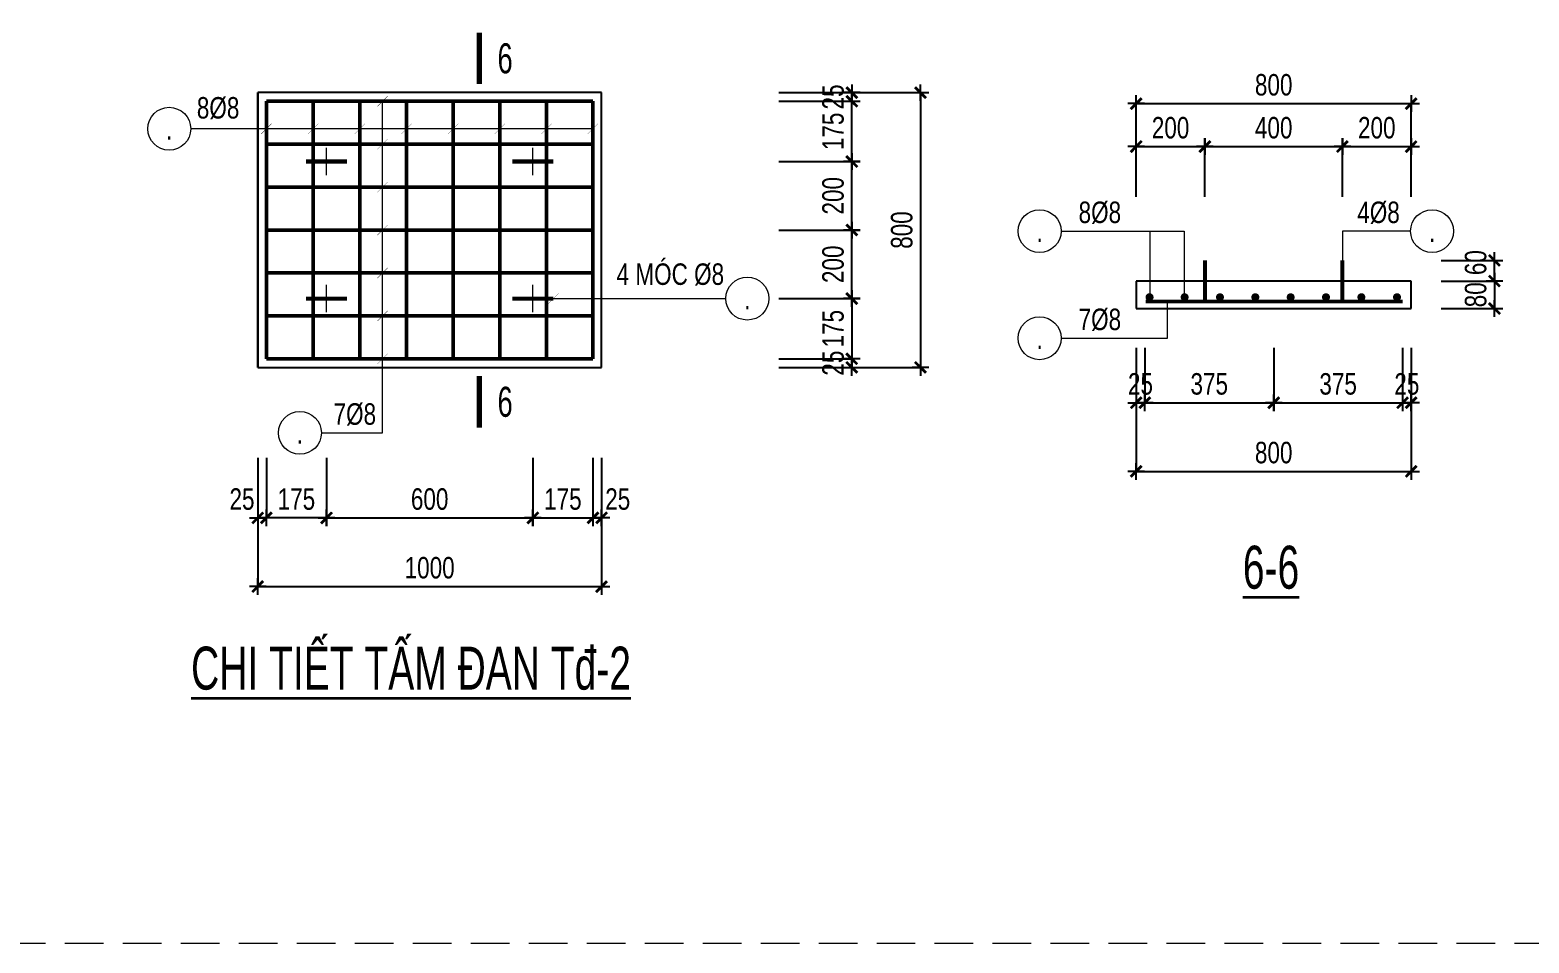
# Model space of a CAD drawing. Header units: millimetres. Extents: x 3482593 to 3503618, y 1118617 to 1133467.
# Drawn here: x 3495973 to 3500335, y 1122472 to 1125131 of the extents above; entities that cross this region are included whole.
import ezdxf
from ezdxf.enums import TextEntityAlignment as Align

# ---------------------------------------------------------------- set-up
doc = ezdxf.new("R2010")
doc.units = ezdxf.units.MM
doc.header["$LTSCALE"] = 150
doc.header["$MEASUREMENT"] = 0
doc.header["$PDMODE"] = 98
doc.linetypes.add('HIDDEN', pattern=[0.375, 0.25, -0.125])
doc.layers.get('DEFPOINTS').update_dxf_attribs({"linetype": 'CONTINUOUS'})
for name, color, linetype in [('02.CDC.DIM', 1, 'CONTINUOUS'), ('06.CDC.TEXT', 2, 'CONTINUOUS'), ('1TUONG', 3, 'CONTINUOUS')]:
    doc.layers.add(name, color=color, linetype=linetype)
for name, color, linetype, lineweight in [('CDC_02.DIM', 1, 'CONTINUOUS', 18), ('CDC_03.BORDER', 3, 'CONTINUOUS', 25), ('CDC_04.HIDDEN', 8, 'HIDDEN', 15), ('CDC_05.STEEL', 4, 'CONTINUOUS', 50), ('CDC_06.TEXT', 2, 'CONTINUOUS', 18), ('CDC_09.COLUMN', 4, 'CONTINUOUS', 35), ('CDC_11.NOTE', 8, 'CONTINUOUS', 18)]:
    doc.layers.add(name, color=color, linetype=linetype, lineweight=lineweight)
doc.styles.add('1', font='arial.ttf', dxfattribs={"width": 0.75})
doc.styles.add('Arial', font='arial.ttf', dxfattribs={"width": 0.75})
doc.dimstyles.new('DX1', dxfattribs={"dimscale": 0.25, "dimtxt": 250, "dimasz": 0.8, "dimexe": 0, "dimexo": 0, "dimgap": 90, "dimtad": 1, "dimdec": 0, "dimzin": 13, "dimdsep": 46, "dimtxsty": '1', "dimblk1": 'CHEO', "dimblk2": 'CHEO', "dimsah": 1, "dimcen": 0, "dimclrd": 256, "dimclre": 256, "dimclrt": 3, "dimadec": 0, "dimazin": 0, "dimtfac": 1, "dimtdec": 0, "dimtix": 1, "dimtmove": 2, "dimatfit": 3, "dimldrblk": 'CHEO', "dimfxl": 1, "dimtolj": 1, "dimtzin": 13, "dimarcsym": 0})

# ---------------------------------------------------------------- blocks, each defined once
blk = doc.blocks.new('CHEO')
at = {"layer": '02.CDC.DIM'}
for points in [[(-121, 0), (121, 0)], [(0, 121), (0, -121)]]:
    blk.add_lwpolyline(points, dxfattribs=at)
at = {"layer": '06.CDC.TEXT', "color": 2, "const_width": 40}
blk.add_lwpolyline([(80, 80), (-80, -81)], dxfattribs=at)
blk = doc.blocks.new('*D232')
at = {"layer": 'CDC_02.DIM', "lineweight": -2, "ltscale": 3, "transparency": 16777216}
for p, q in [((3498151.8, 1124548.2), (3498364, 1124548.2)), ((3498364, 1124348.9), (3498364, 1124548)), ((3498151.8, 1124348.7), (3498364, 1124348.7))]:
    blk.add_line(p, q, dxfattribs=at)
at = {"layer": 'DEFPOINTS', "color": 0, "ltscale": 3, "transparency": 16777216}
for p in [(3498151.8, 1124548.2), (3498364, 1124548.2), (3498151.8, 1124348.7)]:
    blk.add_point(p, dxfattribs=at)
at = {"layer": 'CDC_02.DIM', "lineweight": -2, "ltscale": 3, "transparency": 16777216, "xscale": 0.2, "yscale": 0.2, "zscale": 0.2}
for p, rotation in [((3498364, 1124548.2), 90), ((3498364, 1124348.7), 270)]:
    blk.add_blockref('CHEO', p, dxfattribs=dict(at, rotation=rotation))
at = {"layer": 'CDC_02.DIM', "color": 3, "ltscale": 3, "transparency": 16777216, "insert": (3498309.6, 1124448.5), "char_height": 62.5, "attachment_point": 5, "rotation": 90, "style": '1'}
blk.add_mtext('\\A1;200', dxfattribs=at)
blk = doc.blocks.new('*D233')
at = {"layer": 'CDC_02.DIM', "lineweight": -2, "ltscale": 3, "transparency": 16777216}
for p, q in [((3496660.4, 1123885.2), (3496660.4, 1123710.2)), ((3496835.4, 1123885.2), (3496835.4, 1123710.2)), ((3496835.2, 1123710.2), (3496660.6, 1123710.2))]:
    blk.add_line(p, q, dxfattribs=at)
at = {"layer": 'DEFPOINTS', "color": 0, "ltscale": 3, "transparency": 16777216}
for p in [(3496660.4, 1123885.2), (3496835.4, 1123885.2), (3496660.4, 1123710.2)]:
    blk.add_point(p, dxfattribs=at)
at = {"layer": 'CDC_02.DIM', "lineweight": -2, "ltscale": 3, "transparency": 16777216, "xscale": 0.2, "yscale": 0.2, "zscale": 0.2, "rotation": 180}
blk.add_blockref('CHEO', (3496660.4, 1123710.2), dxfattribs=at)
at = {"layer": 'CDC_02.DIM', "lineweight": -2, "ltscale": 3, "transparency": 16777216, "xscale": 0.2, "yscale": 0.2, "zscale": 0.2}
blk.add_blockref('CHEO', (3496835.4, 1123710.2), dxfattribs=at)
at = {"layer": 'CDC_02.DIM', "color": 3, "ltscale": 3, "transparency": 16777216, "insert": (3496747.9, 1123764.6), "char_height": 62.5, "attachment_point": 5, "style": '1'}
blk.add_mtext('\\A1;175', dxfattribs=at)
blk = doc.blocks.new('*D234')
at = {"layer": 'CDC_02.DIM', "lineweight": -2, "ltscale": 3, "transparency": 16777216}
for p, q in [((3498151.8, 1124948.2), (3498564, 1124948.2)), ((3498564, 1124948), (3498564, 1124148.4)), ((3498151.8, 1124148.2), (3498564, 1124148.2))]:
    blk.add_line(p, q, dxfattribs=at)
at = {"layer": 'DEFPOINTS', "color": 0, "ltscale": 3, "transparency": 16777216}
for p in [(3498151.8, 1124948.2), (3498151.8, 1124148.2), (3498564, 1124148.2)]:
    blk.add_point(p, dxfattribs=at)
at = {"layer": 'CDC_02.DIM', "lineweight": -2, "ltscale": 3, "transparency": 16777216, "xscale": 0.2, "yscale": 0.2, "zscale": 0.2}
for p, rotation in [((3498564, 1124948.2), 90), ((3498564, 1124148.2), 270)]:
    blk.add_blockref('CHEO', p, dxfattribs=dict(at, rotation=rotation))
at = {"layer": 'CDC_02.DIM', "color": 3, "ltscale": 3, "transparency": 16777216, "insert": (3498509.6, 1124548.2), "char_height": 62.5, "attachment_point": 5, "rotation": 90, "style": '1'}
blk.add_mtext('\\A1;800', dxfattribs=at)
blk = doc.blocks.new('*D235')
at = {"layer": 'CDC_02.DIM', "lineweight": -2, "ltscale": 3, "transparency": 16777216}
for p, q in [((3496635.4, 1123885.2), (3496635.4, 1123510.2)), ((3497635.8, 1123885.2), (3497635.8, 1123510.2)), ((3496635.6, 1123510.2), (3497635.6, 1123510.2))]:
    blk.add_line(p, q, dxfattribs=at)
at = {"layer": 'DEFPOINTS', "color": 0, "ltscale": 3, "transparency": 16777216}
for p in [(3496635.4, 1123885.2), (3497635.8, 1123885.2), (3497635.8, 1123510.2)]:
    blk.add_point(p, dxfattribs=at)
at = {"layer": 'CDC_02.DIM', "lineweight": -2, "ltscale": 3, "transparency": 16777216, "xscale": 0.2, "yscale": 0.2, "zscale": 0.2, "rotation": 180}
blk.add_blockref('CHEO', (3496635.4, 1123510.2), dxfattribs=at)
at = {"layer": 'CDC_02.DIM', "lineweight": -2, "ltscale": 3, "transparency": 16777216, "xscale": 0.2, "yscale": 0.2, "zscale": 0.2}
blk.add_blockref('CHEO', (3497635.8, 1123510.2), dxfattribs=at)
at = {"layer": 'CDC_02.DIM', "color": 3, "ltscale": 3, "transparency": 16777216, "insert": (3497135.6, 1123564.6), "char_height": 62.5, "attachment_point": 5, "style": '1'}
blk.add_mtext('\\A1;1000', dxfattribs=at)
blk = doc.blocks.new('*D236')
at = {"layer": 'CDC_02.DIM', "lineweight": -2, "ltscale": 3, "transparency": 16777216}
for p, q in [((3500078.7, 1124399.7), (3500233.9, 1124399.7)), ((3500233.9, 1124399.9), (3500233.9, 1124400.1)), ((3500233.9, 1124399.7), (3500233.9, 1124319.7)), ((3500078.7, 1124319.7), (3500233.9, 1124319.7)), ((3500233.9, 1124319.5), (3500233.9, 1124319.3))]:
    blk.add_line(p, q, dxfattribs=at)
at = {"layer": 'DEFPOINTS', "color": 0, "ltscale": 3, "transparency": 16777216}
for p in [(3500078.7, 1124399.7), (3500078.7, 1124319.7), (3500233.9, 1124319.7)]:
    blk.add_point(p, dxfattribs=at)
at = {"layer": 'CDC_02.DIM', "lineweight": -2, "ltscale": 3, "transparency": 16777216, "xscale": 0.2, "yscale": 0.2, "zscale": 0.2}
for p, rotation in [((3500233.9, 1124399.7), 270), ((3500233.9, 1124319.7), 90)]:
    blk.add_blockref('CHEO', p, dxfattribs=dict(at, rotation=rotation))
at = {"layer": 'CDC_02.DIM', "color": 3, "ltscale": 3, "transparency": 16777216, "insert": (3500179.5, 1124359.7), "char_height": 62.5, "attachment_point": 5, "rotation": 90, "style": '1'}
blk.add_mtext('\\A1;80', dxfattribs=at)
blk = doc.blocks.new('*D237')
at = {"layer": 'CDC_02.DIM', "lineweight": -2, "ltscale": 3, "transparency": 16777216}
for p, q in [((3499191.5, 1124205.2), (3499191.5, 1124045.5)), ((3499216.5, 1124205.2), (3499216.5, 1124045.5)), ((3499191.3, 1124045.5), (3499191.1, 1124045.5)), ((3499191.5, 1124045.5), (3499216.5, 1124045.5)), ((3499216.7, 1124045.5), (3499216.9, 1124045.5))]:
    blk.add_line(p, q, dxfattribs=at)
at = {"layer": 'DEFPOINTS', "color": 0, "ltscale": 3, "transparency": 16777216}
for p in [(3499191.5, 1124205.2), (3499216.5, 1124205.2), (3499216.5, 1124045.5)]:
    blk.add_point(p, dxfattribs=at)
at = {"layer": 'CDC_02.DIM', "lineweight": -2, "ltscale": 3, "transparency": 16777216, "xscale": 0.2, "yscale": 0.2, "zscale": 0.2}
blk.add_blockref('CHEO', (3499191.5, 1124045.5), dxfattribs=at)
at = {"layer": 'CDC_02.DIM', "lineweight": -2, "ltscale": 3, "transparency": 16777216, "xscale": 0.2, "yscale": 0.2, "zscale": 0.2, "rotation": 180}
blk.add_blockref('CHEO', (3499216.5, 1124045.5), dxfattribs=at)
at = {"layer": 'CDC_02.DIM', "color": 3, "ltscale": 3, "transparency": 16777216, "insert": (3499204, 1124099.9), "char_height": 62.5, "attachment_point": 5, "style": '1'}
blk.add_mtext('\\A1;25', dxfattribs=at)
blk = doc.blocks.new('*D238')
at = {"layer": 'CDC_02.DIM', "lineweight": -2, "ltscale": 3, "transparency": 16777216}
for p, q in [((3499216.5, 1124205.2), (3499216.5, 1124045.5)), ((3499591.6, 1124205.2), (3499591.6, 1124045.5)), ((3499216.7, 1124045.5), (3499591.4, 1124045.5))]:
    blk.add_line(p, q, dxfattribs=at)
at = {"layer": 'DEFPOINTS', "color": 0, "ltscale": 3, "transparency": 16777216}
for p in [(3499216.5, 1124205.2), (3499591.6, 1124205.2), (3499591.6, 1124045.5)]:
    blk.add_point(p, dxfattribs=at)
at = {"layer": 'CDC_02.DIM', "lineweight": -2, "ltscale": 3, "transparency": 16777216, "xscale": 0.2, "yscale": 0.2, "zscale": 0.2, "rotation": 180}
blk.add_blockref('CHEO', (3499216.5, 1124045.5), dxfattribs=at)
at = {"layer": 'CDC_02.DIM', "lineweight": -2, "ltscale": 3, "transparency": 16777216, "xscale": 0.2, "yscale": 0.2, "zscale": 0.2}
blk.add_blockref('CHEO', (3499591.6, 1124045.5), dxfattribs=at)
at = {"layer": 'CDC_02.DIM', "color": 3, "ltscale": 3, "transparency": 16777216, "insert": (3499404.1, 1124099.9), "char_height": 62.5, "attachment_point": 5, "style": '1'}
blk.add_mtext('\\A1;375', dxfattribs=at)
blk = doc.blocks.new('*D239')
at = {"layer": 'CDC_02.DIM', "lineweight": -2, "ltscale": 3, "transparency": 16777216}
for p, q in [((3499191.5, 1124205.2), (3499191.5, 1123845.5)), ((3499991.6, 1124205.2), (3499991.6, 1123845.5)), ((3499191.7, 1123845.5), (3499991.4, 1123845.5))]:
    blk.add_line(p, q, dxfattribs=at)
at = {"layer": 'DEFPOINTS', "color": 0, "ltscale": 3, "transparency": 16777216}
for p in [(3499191.5, 1124205.2), (3499991.6, 1124205.2), (3499991.6, 1123845.5)]:
    blk.add_point(p, dxfattribs=at)
at = {"layer": 'CDC_02.DIM', "lineweight": -2, "ltscale": 3, "transparency": 16777216, "xscale": 0.2, "yscale": 0.2, "zscale": 0.2, "rotation": 180}
blk.add_blockref('CHEO', (3499191.5, 1123845.5), dxfattribs=at)
at = {"layer": 'CDC_02.DIM', "lineweight": -2, "ltscale": 3, "transparency": 16777216, "xscale": 0.2, "yscale": 0.2, "zscale": 0.2}
blk.add_blockref('CHEO', (3499991.6, 1123845.5), dxfattribs=at)
at = {"layer": 'CDC_02.DIM', "color": 3, "ltscale": 3, "transparency": 16777216, "insert": (3499591.6, 1123899.9), "char_height": 62.5, "attachment_point": 5, "style": '1'}
blk.add_mtext('\\A1;800', dxfattribs=at)
blk = doc.blocks.new('*D240')
at = {"layer": 'CDC_02.DIM', "lineweight": -2, "ltscale": 3, "transparency": 16777216}
for p, q in [((3499966.6, 1124205.2), (3499966.6, 1124045.5)), ((3499991.6, 1124205.2), (3499991.6, 1124045.5)), ((3499966.4, 1124045.5), (3499966.2, 1124045.5)), ((3499966.6, 1124045.5), (3499991.6, 1124045.5)), ((3499991.8, 1124045.5), (3499992, 1124045.5))]:
    blk.add_line(p, q, dxfattribs=at)
at = {"layer": 'DEFPOINTS', "color": 0, "ltscale": 3, "transparency": 16777216}
for p in [(3499966.6, 1124205.2), (3499991.6, 1124205.2), (3499991.6, 1124045.5)]:
    blk.add_point(p, dxfattribs=at)
at = {"layer": 'CDC_02.DIM', "lineweight": -2, "ltscale": 3, "transparency": 16777216, "xscale": 0.2, "yscale": 0.2, "zscale": 0.2}
blk.add_blockref('CHEO', (3499966.6, 1124045.5), dxfattribs=at)
at = {"layer": 'CDC_02.DIM', "lineweight": -2, "ltscale": 3, "transparency": 16777216, "xscale": 0.2, "yscale": 0.2, "zscale": 0.2, "rotation": 180}
blk.add_blockref('CHEO', (3499991.6, 1124045.5), dxfattribs=at)
at = {"layer": 'CDC_02.DIM', "color": 3, "ltscale": 3, "transparency": 16777216, "insert": (3499979.1, 1124099.9), "char_height": 62.5, "attachment_point": 5, "style": '1'}
blk.add_mtext('\\A1;25', dxfattribs=at)
blk = doc.blocks.new('*D241')
at = {"layer": 'CDC_02.DIM', "lineweight": -2, "ltscale": 3, "transparency": 16777216}
for p, q in [((3499191.5, 1124645.1), (3499191.5, 1124916.3)), ((3499191.7, 1124916.3), (3499991.4, 1124916.3)), ((3499991.6, 1124645.1), (3499991.6, 1124916.3))]:
    blk.add_line(p, q, dxfattribs=at)
at = {"layer": 'DEFPOINTS', "color": 0, "ltscale": 3, "transparency": 16777216}
for p in [(3499991.6, 1124916.3), (3499191.5, 1124645.1), (3499991.6, 1124645.1)]:
    blk.add_point(p, dxfattribs=at)
at = {"layer": 'CDC_02.DIM', "lineweight": -2, "ltscale": 3, "transparency": 16777216, "xscale": 0.2, "yscale": 0.2, "zscale": 0.2, "rotation": 180}
blk.add_blockref('CHEO', (3499191.5, 1124916.3), dxfattribs=at)
at = {"layer": 'CDC_02.DIM', "lineweight": -2, "ltscale": 3, "transparency": 16777216, "xscale": 0.2, "yscale": 0.2, "zscale": 0.2}
blk.add_blockref('CHEO', (3499991.6, 1124916.3), dxfattribs=at)
at = {"layer": 'CDC_02.DIM', "color": 3, "ltscale": 3, "transparency": 16777216, "insert": (3499591.6, 1124970.7), "char_height": 62.5, "attachment_point": 5, "style": '1'}
blk.add_mtext('\\A1;800', dxfattribs=at)
blk = doc.blocks.new('*D242')
at = {"layer": 'CDC_02.DIM', "lineweight": -2, "ltscale": 3, "transparency": 16777216}
for p, q in [((3498151.8, 1124948.2), (3498364, 1124948.2)), ((3498364, 1124948.4), (3498364, 1124948.6)), ((3498364, 1124923.2), (3498364, 1124948.2)), ((3498151.8, 1124923.2), (3498364, 1124923.2)), ((3498364, 1124923), (3498364, 1124922.8))]:
    blk.add_line(p, q, dxfattribs=at)
at = {"layer": 'DEFPOINTS', "color": 0, "ltscale": 3, "transparency": 16777216}
for p in [(3498151.8, 1124948.2), (3498364, 1124948.2), (3498151.8, 1124923.2)]:
    blk.add_point(p, dxfattribs=at)
at = {"layer": 'CDC_02.DIM', "lineweight": -2, "ltscale": 3, "transparency": 16777216, "xscale": 0.2, "yscale": 0.2, "zscale": 0.2}
for p, rotation in [((3498364, 1124948.2), 270), ((3498364, 1124923.2), 90)]:
    blk.add_blockref('CHEO', p, dxfattribs=dict(at, rotation=rotation))
at = {"layer": 'CDC_02.DIM', "color": 3, "ltscale": 3, "transparency": 16777216, "insert": (3498309.6, 1124935.7), "char_height": 62.5, "attachment_point": 5, "rotation": 90, "style": '1'}
blk.add_mtext('\\A1;25', dxfattribs=at)
blk = doc.blocks.new('*D243')
at = {"layer": 'CDC_02.DIM', "lineweight": -2, "ltscale": 3, "transparency": 16777216}
for p, q in [((3498151.8, 1124173.2), (3498364, 1124173.2)), ((3498364, 1124173.4), (3498364, 1124173.6)), ((3498364, 1124173.2), (3498364, 1124148.2)), ((3498151.8, 1124148.2), (3498364, 1124148.2)), ((3498364, 1124148), (3498364, 1124147.8))]:
    blk.add_line(p, q, dxfattribs=at)
at = {"layer": 'DEFPOINTS', "color": 0, "ltscale": 3, "transparency": 16777216}
for p in [(3498151.8, 1124173.2), (3498151.8, 1124148.2), (3498364, 1124148.2)]:
    blk.add_point(p, dxfattribs=at)
at = {"layer": 'CDC_02.DIM', "lineweight": -2, "ltscale": 3, "transparency": 16777216, "xscale": 0.2, "yscale": 0.2, "zscale": 0.2}
for p, rotation in [((3498364, 1124173.2), 270), ((3498364, 1124148.2), 90)]:
    blk.add_blockref('CHEO', p, dxfattribs=dict(at, rotation=rotation))
at = {"layer": 'CDC_02.DIM', "color": 3, "ltscale": 3, "transparency": 16777216, "insert": (3498309.6, 1124160.7), "char_height": 62.5, "attachment_point": 5, "rotation": 90, "style": '1'}
blk.add_mtext('\\A1;25', dxfattribs=at)
blk = doc.blocks.new('*D244')
at = {"layer": 'CDC_02.DIM', "lineweight": -2, "ltscale": 3, "transparency": 16777216}
for p, q in [((3496635.4, 1123885.2), (3496635.4, 1123710.2)), ((3496660.4, 1123885.2), (3496660.4, 1123710.2)), ((3496635.2, 1123710.2), (3496635, 1123710.2)), ((3496660.4, 1123710.2), (3496635.4, 1123710.2)), ((3496660.6, 1123710.2), (3496660.8, 1123710.2))]:
    blk.add_line(p, q, dxfattribs=at)
at = {"layer": 'DEFPOINTS', "color": 0, "ltscale": 3, "transparency": 16777216}
for p in [(3496635.4, 1123885.2), (3496660.4, 1123885.2), (3496635.4, 1123710.2)]:
    blk.add_point(p, dxfattribs=at)
at = {"layer": 'CDC_02.DIM', "lineweight": -2, "ltscale": 3, "transparency": 16777216, "xscale": 0.2, "yscale": 0.2, "zscale": 0.2}
blk.add_blockref('CHEO', (3496635.4, 1123710.2), dxfattribs=at)
at = {"layer": 'CDC_02.DIM', "lineweight": -2, "ltscale": 3, "transparency": 16777216, "xscale": 0.2, "yscale": 0.2, "zscale": 0.2, "rotation": 180}
blk.add_blockref('CHEO', (3496660.4, 1123710.2), dxfattribs=at)
at = {"layer": 'CDC_02.DIM', "color": 3, "ltscale": 3, "transparency": 16777216, "insert": (3496589.6, 1123764.6), "char_height": 62.5, "attachment_point": 5, "style": '1'}
blk.add_mtext('\\A1;25', dxfattribs=at)
blk = doc.blocks.new('*D245')
at = {"layer": 'CDC_02.DIM', "lineweight": -2, "ltscale": 3, "transparency": 16777216}
for p, q in [((3497610.8, 1123885.2), (3497610.8, 1123710.2)), ((3497635.8, 1123885.2), (3497635.8, 1123710.2)), ((3497610.6, 1123710.2), (3497610.4, 1123710.2)), ((3497610.8, 1123710.2), (3497635.8, 1123710.2)), ((3497636, 1123710.2), (3497636.2, 1123710.2))]:
    blk.add_line(p, q, dxfattribs=at)
at = {"layer": 'DEFPOINTS', "color": 0, "ltscale": 3, "transparency": 16777216}
for p in [(3497610.8, 1123885.2), (3497635.8, 1123885.2), (3497635.8, 1123710.2)]:
    blk.add_point(p, dxfattribs=at)
at = {"layer": 'CDC_02.DIM', "lineweight": -2, "ltscale": 3, "transparency": 16777216, "xscale": 0.2, "yscale": 0.2, "zscale": 0.2}
blk.add_blockref('CHEO', (3497610.8, 1123710.2), dxfattribs=at)
at = {"layer": 'CDC_02.DIM', "lineweight": -2, "ltscale": 3, "transparency": 16777216, "xscale": 0.2, "yscale": 0.2, "zscale": 0.2, "rotation": 180}
blk.add_blockref('CHEO', (3497635.8, 1123710.2), dxfattribs=at)
at = {"layer": 'CDC_02.DIM', "color": 3, "ltscale": 3, "transparency": 16777216, "insert": (3497682.9, 1123764.6), "char_height": 62.5, "attachment_point": 5, "style": '1'}
blk.add_mtext('\\A1;25', dxfattribs=at)
blk = doc.blocks.new('*D258')
at = {"layer": 'CDC_02.DIM', "lineweight": -2, "ltscale": 3, "transparency": 16777216}
for p, q in [((3499591.6, 1124205.2), (3499591.6, 1124045.5)), ((3499966.6, 1124205.2), (3499966.6, 1124045.5)), ((3499591.8, 1124045.5), (3499966.4, 1124045.5))]:
    blk.add_line(p, q, dxfattribs=at)
at = {"layer": 'DEFPOINTS', "color": 0, "ltscale": 3, "transparency": 16777216}
for p in [(3499591.6, 1124205.2), (3499966.6, 1124205.2), (3499966.6, 1124045.5)]:
    blk.add_point(p, dxfattribs=at)
at = {"layer": 'CDC_02.DIM', "lineweight": -2, "ltscale": 3, "transparency": 16777216, "xscale": 0.2, "yscale": 0.2, "zscale": 0.2, "rotation": 180}
blk.add_blockref('CHEO', (3499591.6, 1124045.5), dxfattribs=at)
at = {"layer": 'CDC_02.DIM', "lineweight": -2, "ltscale": 3, "transparency": 16777216, "xscale": 0.2, "yscale": 0.2, "zscale": 0.2}
blk.add_blockref('CHEO', (3499966.6, 1124045.5), dxfattribs=at)
at = {"layer": 'CDC_02.DIM', "color": 3, "ltscale": 3, "transparency": 16777216, "insert": (3499779.1, 1124099.9), "char_height": 62.5, "attachment_point": 5, "style": '1'}
blk.add_mtext('\\A1;375', dxfattribs=at)
blk = doc.blocks.new('*D260')
at = {"layer": 'CDC_02.DIM', "lineweight": -2, "ltscale": 3, "transparency": 16777216}
for p, q in [((3496835.4, 1123885.2), (3496835.4, 1123710.2)), ((3497435.8, 1123885.2), (3497435.8, 1123710.2)), ((3496835.6, 1123710.2), (3497435.6, 1123710.2))]:
    blk.add_line(p, q, dxfattribs=at)
at = {"layer": 'DEFPOINTS', "color": 0, "ltscale": 3, "transparency": 16777216}
for p in [(3496835.4, 1123885.2), (3497435.8, 1123885.2), (3497435.8, 1123710.2)]:
    blk.add_point(p, dxfattribs=at)
at = {"layer": 'CDC_02.DIM', "lineweight": -2, "ltscale": 3, "transparency": 16777216, "xscale": 0.2, "yscale": 0.2, "zscale": 0.2, "rotation": 180}
blk.add_blockref('CHEO', (3496835.4, 1123710.2), dxfattribs=at)
at = {"layer": 'CDC_02.DIM', "lineweight": -2, "ltscale": 3, "transparency": 16777216, "xscale": 0.2, "yscale": 0.2, "zscale": 0.2}
blk.add_blockref('CHEO', (3497435.8, 1123710.2), dxfattribs=at)
at = {"layer": 'CDC_02.DIM', "color": 3, "ltscale": 3, "transparency": 16777216, "insert": (3497135.6, 1123764.6), "char_height": 62.5, "attachment_point": 5, "style": '1'}
blk.add_mtext('\\A1;600', dxfattribs=at)
blk = doc.blocks.new('*D261')
at = {"layer": 'CDC_02.DIM', "lineweight": -2, "ltscale": 3, "transparency": 16777216}
for p, q in [((3497435.8, 1123885.2), (3497435.8, 1123710.2)), ((3497610.8, 1123885.2), (3497610.8, 1123710.2)), ((3497436, 1123710.2), (3497610.6, 1123710.2))]:
    blk.add_line(p, q, dxfattribs=at)
at = {"layer": 'DEFPOINTS', "color": 0, "ltscale": 3, "transparency": 16777216}
for p in [(3497435.8, 1123885.2), (3497610.8, 1123885.2), (3497610.8, 1123710.2)]:
    blk.add_point(p, dxfattribs=at)
at = {"layer": 'CDC_02.DIM', "lineweight": -2, "ltscale": 3, "transparency": 16777216, "xscale": 0.2, "yscale": 0.2, "zscale": 0.2, "rotation": 180}
blk.add_blockref('CHEO', (3497435.8, 1123710.2), dxfattribs=at)
at = {"layer": 'CDC_02.DIM', "lineweight": -2, "ltscale": 3, "transparency": 16777216, "xscale": 0.2, "yscale": 0.2, "zscale": 0.2}
blk.add_blockref('CHEO', (3497610.8, 1123710.2), dxfattribs=at)
at = {"layer": 'CDC_02.DIM', "color": 3, "ltscale": 3, "transparency": 16777216, "insert": (3497523.3, 1123764.6), "char_height": 62.5, "attachment_point": 5, "style": '1'}
blk.add_mtext('\\A1;175', dxfattribs=at)
blk = doc.blocks.new('*D262')
at = {"layer": 'CDC_02.DIM', "lineweight": -2, "ltscale": 3, "transparency": 16777216}
for p, q in [((3498151.8, 1124747.8), (3498364, 1124747.8)), ((3498364, 1124548.4), (3498364, 1124747.6)), ((3498151.8, 1124548.2), (3498364, 1124548.2))]:
    blk.add_line(p, q, dxfattribs=at)
at = {"layer": 'DEFPOINTS', "color": 0, "ltscale": 3, "transparency": 16777216}
for p in [(3498151.8, 1124747.8), (3498364, 1124747.8), (3498151.8, 1124548.2)]:
    blk.add_point(p, dxfattribs=at)
at = {"layer": 'CDC_02.DIM', "lineweight": -2, "ltscale": 3, "transparency": 16777216, "xscale": 0.2, "yscale": 0.2, "zscale": 0.2}
for p, rotation in [((3498364, 1124747.8), 90), ((3498364, 1124548.2), 270)]:
    blk.add_blockref('CHEO', p, dxfattribs=dict(at, rotation=rotation))
at = {"layer": 'CDC_02.DIM', "color": 3, "ltscale": 3, "transparency": 16777216, "insert": (3498309.6, 1124648), "char_height": 62.5, "attachment_point": 5, "rotation": 90, "style": '1'}
blk.add_mtext('\\A1;200', dxfattribs=at)
blk = doc.blocks.new('*D263')
at = {"layer": 'CDC_02.DIM', "lineweight": -2, "ltscale": 3, "transparency": 16777216}
for p, q in [((3498151.8, 1124923.2), (3498364, 1124923.2)), ((3498364, 1124748), (3498364, 1124923)), ((3498151.8, 1124747.8), (3498364, 1124747.8))]:
    blk.add_line(p, q, dxfattribs=at)
at = {"layer": 'DEFPOINTS', "color": 0, "ltscale": 3, "transparency": 16777216}
for p in [(3498151.8, 1124923.2), (3498364, 1124923.2), (3498151.8, 1124747.8)]:
    blk.add_point(p, dxfattribs=at)
at = {"layer": 'CDC_02.DIM', "lineweight": -2, "ltscale": 3, "transparency": 16777216, "xscale": 0.2, "yscale": 0.2, "zscale": 0.2}
for p, rotation in [((3498364, 1124923.2), 90), ((3498364, 1124747.8), 270)]:
    blk.add_blockref('CHEO', p, dxfattribs=dict(at, rotation=rotation))
at = {"layer": 'CDC_02.DIM', "color": 3, "ltscale": 3, "transparency": 16777216, "insert": (3498309.6, 1124835.5), "char_height": 62.5, "attachment_point": 5, "rotation": 90, "style": '1'}
blk.add_mtext('\\A1;175', dxfattribs=at)
blk = doc.blocks.new('*D264')
at = {"layer": 'CDC_02.DIM', "lineweight": -2, "ltscale": 3, "transparency": 16777216}
for p, q in [((3498151.8, 1124348.7), (3498364, 1124348.7)), ((3498364, 1124348.5), (3498364, 1124173.4)), ((3498151.8, 1124173.2), (3498364, 1124173.2))]:
    blk.add_line(p, q, dxfattribs=at)
at = {"layer": 'DEFPOINTS', "color": 0, "ltscale": 3, "transparency": 16777216}
for p in [(3498151.8, 1124348.7), (3498151.8, 1124173.2), (3498364, 1124173.2)]:
    blk.add_point(p, dxfattribs=at)
at = {"layer": 'CDC_02.DIM', "lineweight": -2, "ltscale": 3, "transparency": 16777216, "xscale": 0.2, "yscale": 0.2, "zscale": 0.2}
for p, rotation in [((3498364, 1124348.7), 90), ((3498364, 1124173.2), 270)]:
    blk.add_blockref('CHEO', p, dxfattribs=dict(at, rotation=rotation))
at = {"layer": 'CDC_02.DIM', "color": 3, "ltscale": 3, "transparency": 16777216, "insert": (3498309.6, 1124261), "char_height": 62.5, "attachment_point": 5, "rotation": 90, "style": '1'}
blk.add_mtext('\\A1;175', dxfattribs=at)
blk = doc.blocks.new('*D268')
at = {"layer": 'CDC_02.DIM', "lineweight": -2, "ltscale": 3, "transparency": 16777216}
for p, q in [((3499191.5, 1124645.1), (3499191.5, 1124791.3)), ((3499191.7, 1124791.3), (3499391.3, 1124791.3)), ((3499391.5, 1124645.1), (3499391.5, 1124791.3))]:
    blk.add_line(p, q, dxfattribs=at)
at = {"layer": 'DEFPOINTS', "color": 0, "ltscale": 3, "transparency": 16777216}
for p in [(3499391.5, 1124791.3), (3499191.5, 1124645.1), (3499391.5, 1124645.1)]:
    blk.add_point(p, dxfattribs=at)
at = {"layer": 'CDC_02.DIM', "lineweight": -2, "ltscale": 3, "transparency": 16777216, "xscale": 0.2, "yscale": 0.2, "zscale": 0.2, "rotation": 180}
blk.add_blockref('CHEO', (3499191.5, 1124791.3), dxfattribs=at)
at = {"layer": 'CDC_02.DIM', "lineweight": -2, "ltscale": 3, "transparency": 16777216, "xscale": 0.2, "yscale": 0.2, "zscale": 0.2}
blk.add_blockref('CHEO', (3499391.5, 1124791.3), dxfattribs=at)
at = {"layer": 'CDC_02.DIM', "color": 3, "ltscale": 3, "transparency": 16777216, "insert": (3499291.5, 1124845.7), "char_height": 62.5, "attachment_point": 5, "style": '1'}
blk.add_mtext('\\A1;200', dxfattribs=at)
blk = doc.blocks.new('*D269')
at = {"layer": 'CDC_02.DIM', "lineweight": -2, "ltscale": 3, "transparency": 16777216}
for p, q in [((3499391.5, 1124645.1), (3499391.5, 1124791.3)), ((3499391.7, 1124791.3), (3499791.4, 1124791.3)), ((3499791.6, 1124645.1), (3499791.6, 1124791.3))]:
    blk.add_line(p, q, dxfattribs=at)
at = {"layer": 'DEFPOINTS', "color": 0, "ltscale": 3, "transparency": 16777216}
for p in [(3499791.6, 1124791.3), (3499391.5, 1124645.1), (3499791.6, 1124645.1)]:
    blk.add_point(p, dxfattribs=at)
at = {"layer": 'CDC_02.DIM', "lineweight": -2, "ltscale": 3, "transparency": 16777216, "xscale": 0.2, "yscale": 0.2, "zscale": 0.2, "rotation": 180}
blk.add_blockref('CHEO', (3499391.5, 1124791.3), dxfattribs=at)
at = {"layer": 'CDC_02.DIM', "lineweight": -2, "ltscale": 3, "transparency": 16777216, "xscale": 0.2, "yscale": 0.2, "zscale": 0.2}
blk.add_blockref('CHEO', (3499791.6, 1124791.3), dxfattribs=at)
at = {"layer": 'CDC_02.DIM', "color": 3, "ltscale": 3, "transparency": 16777216, "insert": (3499591.6, 1124845.7), "char_height": 62.5, "attachment_point": 5, "style": '1'}
blk.add_mtext('\\A1;400', dxfattribs=at)
blk = doc.blocks.new('*D270')
at = {"layer": 'CDC_02.DIM', "lineweight": -2, "ltscale": 3, "transparency": 16777216}
for p, q in [((3499791.6, 1124645.1), (3499791.6, 1124791.3)), ((3499791.8, 1124791.3), (3499991.4, 1124791.3)), ((3499991.6, 1124645.1), (3499991.6, 1124791.3))]:
    blk.add_line(p, q, dxfattribs=at)
at = {"layer": 'DEFPOINTS', "color": 0, "ltscale": 3, "transparency": 16777216}
for p in [(3499991.6, 1124791.3), (3499791.6, 1124645.1), (3499991.6, 1124645.1)]:
    blk.add_point(p, dxfattribs=at)
at = {"layer": 'CDC_02.DIM', "lineweight": -2, "ltscale": 3, "transparency": 16777216, "xscale": 0.2, "yscale": 0.2, "zscale": 0.2, "rotation": 180}
blk.add_blockref('CHEO', (3499791.6, 1124791.3), dxfattribs=at)
at = {"layer": 'CDC_02.DIM', "lineweight": -2, "ltscale": 3, "transparency": 16777216, "xscale": 0.2, "yscale": 0.2, "zscale": 0.2}
blk.add_blockref('CHEO', (3499991.6, 1124791.3), dxfattribs=at)
at = {"layer": 'CDC_02.DIM', "color": 3, "ltscale": 3, "transparency": 16777216, "insert": (3499891.6, 1124845.7), "char_height": 62.5, "attachment_point": 5, "style": '1'}
blk.add_mtext('\\A1;200', dxfattribs=at)
blk = doc.blocks.new('*D275')
at = {"layer": 'CDC_02.DIM', "lineweight": -2, "ltscale": 3, "transparency": 16777216}
for p, q in [((3500078.7, 1124459.7), (3500233.9, 1124459.7)), ((3500233.9, 1124399.9), (3500233.9, 1124459.5)), ((3500078.7, 1124399.7), (3500233.9, 1124399.7))]:
    blk.add_line(p, q, dxfattribs=at)
at = {"layer": 'DEFPOINTS', "color": 0, "ltscale": 3, "transparency": 16777216}
for p in [(3500078.7, 1124459.7), (3500233.9, 1124459.7), (3500078.7, 1124399.7)]:
    blk.add_point(p, dxfattribs=at)
at = {"layer": 'CDC_02.DIM', "lineweight": -2, "ltscale": 3, "transparency": 16777216, "xscale": 0.2, "yscale": 0.2, "zscale": 0.2}
for p, rotation in [((3500233.9, 1124459.7), 90), ((3500233.9, 1124399.7), 270)]:
    blk.add_blockref('CHEO', p, dxfattribs=dict(at, rotation=rotation))
at = {"layer": 'CDC_02.DIM', "color": 3, "ltscale": 3, "transparency": 16777216, "insert": (3500179.5, 1124453.3), "char_height": 62.5, "attachment_point": 5, "rotation": 90, "style": '1'}
blk.add_mtext('\\A1;60', dxfattribs=at)

msp = doc.modelspace()

# ---------------------------------------------------------------- linework, layer by layer
at = {"layer": '1TUONG'}
msp.add_line((3496635.4, 1124148.2), (3496635.4, 1124948.2), dxfattribs=at)
at = {"layer": 'CDC_03.BORDER', "ltscale": 1000}
for p, q in [((3496635.4, 1124948.2), (3496635.4, 1124148.2)), ((3497635.8, 1124948.2), (3496635.4, 1124948.2)), ((3497635.8, 1124148.2), (3497635.8, 1124948.2)), ((3499991.6, 1124399.7), (3499191.5, 1124399.7)), ((3499191.5, 1124399.7), (3499191.5, 1124319.7)), ((3499991.6, 1124319.7), (3499991.6, 1124399.7)), ((3499191.5, 1124319.7), (3499991.6, 1124319.7)), ((3496635.4, 1124148.2), (3497635.8, 1124148.2))]:
    msp.add_line(p, q, dxfattribs=at)
at = {"layer": 'CDC_04.HIDDEN', "linetype": 'HIDDEN', "ltscale": 3}
msp.add_line((3483417.6, 1122472.3), (3501317.6, 1122472.3), dxfattribs=at)
at = {"layer": 'CDC_05.STEEL'}
for p, q in [((3496660.4, 1124173.2), (3496660.4, 1124923.2)), ((3497610.8, 1124923.2), (3496660.4, 1124923.2)), ((3496796.8, 1124173.2), (3496796.8, 1124923.2)), ((3496932.5, 1124173.2), (3496932.5, 1124923.2)), ((3497068.3, 1124173.2), (3497068.3, 1124923.2)), ((3497204.1, 1124173.2), (3497204.1, 1124923.2)), ((3497339.8, 1124173.2), (3497339.8, 1124923.2)), ((3497475.6, 1124173.2), (3497475.6, 1124923.2)), ((3497610.8, 1124173.2), (3497610.8, 1124923.2)), ((3497611.4, 1124798.2), (3496661, 1124798.2)), ((3497611.4, 1124673.2), (3496661, 1124673.2)), ((3497611.4, 1124548.2), (3496661, 1124548.2)), ((3497611.4, 1124423.2), (3496661, 1124423.2)), ((3499219.8, 1124339.7), (3499966.6, 1124339.7)), ((3497611.4, 1124298.2), (3496661, 1124298.2)), ((3496660.4, 1124173.2), (3497610.8, 1124173.2))]:
    msp.add_line(p, q, dxfattribs=at)
at = {"layer": 'CDC_05.STEEL', "ltscale": 3}
for points, const_width in [([(3497280.2, 1125123.2), (3497280.2, 1124973.2)], 15), ([(3496895.4, 1124747.8), (3496775.4, 1124747.8)], 12), ([(3497375.8, 1124747.8), (3497495.8, 1124747.8)], 12), ([(3499391.5, 1124339.7), (3499391.5, 1124459.7)], 12), ([(3499791.6, 1124339.7), (3499791.6, 1124459.7)], 12), ([(3496895.4, 1124348.7), (3496775.4, 1124348.7)], 12), ([(3497375.8, 1124348.7), (3497495.8, 1124348.7)], 12), ([(3497280.2, 1124123.2), (3497280.2, 1123973.2)], 15)]:
    msp.add_lwpolyline(points, dxfattribs=dict(at, const_width=const_width))
at = {"layer": 'CDC_05.STEEL', "linetype": 'Continuous', "const_width": 11.5}
for points in [[(3499224.6, 1124352.7, -1), (3499236.3, 1124352.7, -1)], [(3499326.6, 1124352.7, -1), (3499338.3, 1124352.7, -1)], [(3499429.5, 1124352.7, -1), (3499441.1, 1124352.7, -1)], [(3499532.3, 1124352.7, -1), (3499544, 1124352.7, -1)], [(3499635.2, 1124352.7, -1), (3499646.8, 1124352.7, -1)], [(3499738, 1124352.7, -1), (3499749.7, 1124352.7, -1)], [(3499840.9, 1124352.7, -1), (3499852.6, 1124352.7, -1)], [(3499944.6, 1124352.7, -1), (3499956.3, 1124352.7, -1)]]:
    msp.add_lwpolyline(points, format="xyb", close=True, dxfattribs=at)
at = {"layer": 'CDC_11.NOTE'}
for p, q in [((3496998.6, 1123957.7), (3496998.6, 1124923.2)), ((3497610.8, 1124843), (3496440.4, 1124843)), ((3498973.1, 1124545), (3499331.4, 1124545)), ((3498973.1, 1124545), (3499331.4, 1124545)), ((3499231.3, 1124545), (3499231.3, 1124349.7)), ((3499331.4, 1124545), (3499331.4, 1124356.9)), ((3499990, 1124545), (3499791.6, 1124545)), ((3499791.6, 1124545), (3499791.6, 1124459.7)), ((3497495.8, 1124348.7), (3497997.5, 1124348.7)), ((3499282.8, 1124233.3), (3499282.8, 1124339.7)), ((3498973.1, 1124233.3), (3499282.8, 1124233.3)), ((3496820.5, 1123957.7), (3496998.6, 1123957.7))]:
    msp.add_line(p, q, dxfattribs=at)
at = {"layer": 'CDC_11.NOTE', "ltscale": 3}
for p, q in [((3496835.4, 1124707.8), (3496835.4, 1124787.8)), ((3497435.8, 1124707.8), (3497435.8, 1124787.8)), ((3496835.4, 1124308.7), (3496835.4, 1124388.7)), ((3497435.8, 1124308.7), (3497435.8, 1124388.7))]:
    msp.add_line(p, q, dxfattribs=at)
at = {"layer": 'CDC_11.NOTE', "ltscale": 3, "const_width": 1}
for points in [[(3496983.6, 1124908.2), (3497013.6, 1124938.2)], [(3496645.4, 1124828), (3496675.4, 1124858)], [(3496781.8, 1124828), (3496811.8, 1124858)], [(3496917.6, 1124828), (3496947.6, 1124858)], [(3497053.3, 1124828), (3497083.3, 1124858)], [(3497189.1, 1124828), (3497219.1, 1124858)], [(3497324.9, 1124828), (3497354.9, 1124858)], [(3497460.6, 1124828), (3497490.6, 1124858)], [(3497595.8, 1124828), (3497625.8, 1124858)], [(3496983.6, 1124783.3), (3497013.6, 1124813.3)], [(3496983.6, 1124658.3), (3497013.6, 1124688.3)], [(3496983.6, 1124533.3), (3497013.6, 1124563.3)], [(3496983.6, 1124408.2), (3497013.6, 1124438.2)], [(3497480.8, 1124333.7), (3497510.8, 1124363.7)], [(3496983.6, 1124283.2), (3497013.6, 1124313.2)], [(3496983.6, 1124158.2), (3497013.6, 1124188.2)]]:
    msp.add_lwpolyline(points, dxfattribs=at)
at = {"layer": 'CDC_11.NOTE', "ltscale": 3}
for centre in [(3496377.9, 1124843), (3498910.6, 1124545), (3498910.6, 1124545), (3500052.5, 1124545), (3500052.5, 1124545), (3498060, 1124348.7), (3498910.6, 1124233.3), (3496758, 1123957.7)]:
    msp.add_circle(centre, 62.5, dxfattribs=at)

# ---------------------------------------------------------------- texts
at = {"layer": 'CDC_06.TEXT', "ltscale": 3, "style": 'Arial'}
for s, height, width, p in [('6', 87.5, 0.65, (3497355.2, 1125048.2)), ('.', 62.5, 0.75, (3496377.8, 1124843)), ('.', 62.5, 0.75, (3498910.5, 1124545)), ('.', 62.5, 0.75, (3500052.8, 1124545)), ('.', 62.5, 0.75, (3498059.9, 1124348.7)), ('.', 62.5, 0.75, (3498910.5, 1124233.3)), ('6', 87.5, 0.65, (3497355.2, 1124048.2)), ('.', 62.5, 0.75, (3496757.9, 1123957.7))]:
    msp.add_text(s, height=height, dxfattribs=dict(at, width=width)).set_placement(p, align=Align.MIDDLE_CENTER)
at = {"layer": 'CDC_06.TEXT', "ltscale": 3, "char_height": 62.5, "style": 'Arial'}
for s, insert, attachment_point in [('8%%C8', (3496581.9, 1124902.9), 6), ('8%%C8', (3499147.7, 1124598.7), 6), ('4%%C8', (3499834.8, 1124598.7), 4), ('4 MÓC %%C8', (3497992.5, 1124418.6), 6), ('7%%C8', (3499147.7, 1124287), 6), ('7%%C8', (3496979.8, 1124011.4), 6)]:
    msp.add_mtext(s, dxfattribs=dict(at, insert=insert, attachment_point=attachment_point))
at = {"layer": 'CDC_09.COLUMN', "ltscale": 3, "style": 'Arial', "width": 0.65}
for s, p in [('%%U6-6', (3499583.9, 1123504)), ('%%UCHI TIẾT TẤM ĐAN Tđ-2', (3497081.4, 1123210.2))]:
    msp.add_text(s, height=125, dxfattribs=at).set_placement(p, align=Align.CENTER)

# ---------------------------------------------------------------- dimensions: what is measured, and where the dimension line sits
at = {"layer": 'CDC_02.DIM', "ltscale": 3}
for base, p1, p2, angle, picture, middle in [((3498364, 1124948.2), (3498151.8, 1124923.2), (3498151.8, 1124948.2), 90, '*D242', (3498309.6, 1124935.7)), ((3498564, 1124148.2), (3498151.8, 1124948.2), (3498151.8, 1124148.2), 90, '*D234', (3498509.6, 1124548.2)), ((3498364, 1124923.2), (3498151.8, 1124747.8), (3498151.8, 1124923.2), 270, '*D263', (3498309.6, 1124835.5)), ((3498364, 1124747.8), (3498151.8, 1124548.2), (3498151.8, 1124747.8), 270, '*D262', (3498309.6, 1124648)), ((3498363.9925, 1124548.2494), (3498151.8039, 1124348.704), (3498151.8039, 1124548.2494), 270, '*D232', (3498309.5817, 1124448.4767)), ((3500233.9, 1124319.7), (3500078.7, 1124399.7), (3500078.7, 1124319.7), 90, '*D236', (3500179.5, 1124359.7)), ((3498363.9925, 1124173.2494), (3498151.8039, 1124348.704), (3498151.8039, 1124173.2494), 270, '*D264', (3498309.5817, 1124260.9767)), ((3498364, 1124148.2), (3498151.8, 1124173.2), (3498151.8, 1124148.2), 90, '*D243', (3498309.6, 1124160.7))]:
    dim = msp.add_linear_dim(base=base, p1=p1, p2=p2, angle=angle, dimstyle='DX1', dxfattribs=at)
    dim.commit()
    dim.dimension.update_dxf_attribs({"geometry": picture, "text_midpoint": middle})
for base, p1, p2, picture, middle in [((3499991.6, 1124916.3), (3499191.5, 1124645.1), (3499991.6, 1124645.1), '*D241', (3499591.6, 1124970.7)), ((3499391.5, 1124791.3), (3499191.5, 1124645.1), (3499391.5, 1124645.1), '*D268', (3499291.5, 1124845.7)), ((3499791.6, 1124791.3), (3499391.5, 1124645.1), (3499791.6, 1124645.1), '*D269', (3499591.6, 1124845.7)), ((3499991.6, 1124791.3), (3499791.6, 1124645.1), (3499991.6, 1124645.1), '*D270', (3499891.6, 1124845.7)), ((3499216.5, 1124045.5), (3499191.5, 1124205.2), (3499216.5, 1124205.2), '*D237', (3499204, 1124099.9)), ((3499991.6, 1123845.5), (3499191.5, 1124205.2), (3499991.6, 1124205.2), '*D239', (3499591.6, 1123899.9)), ((3499591.6, 1124045.5), (3499216.5, 1124205.2), (3499591.6, 1124205.2), '*D238', (3499404.1, 1124099.9)), ((3499966.6, 1124045.5), (3499591.6, 1124205.2), (3499966.6, 1124205.2), '*D258', (3499779.1, 1124099.9)), ((3499991.6, 1124045.5), (3499966.6, 1124205.2), (3499991.6, 1124205.2), '*D240', (3499979.1, 1124099.9)), ((3497635.8, 1123510.2), (3496635.4, 1123885.2), (3497635.8, 1123885.2), '*D235', (3497135.6, 1123564.6)), ((3496660.4, 1123710.2), (3496835.4, 1123885.2), (3496660.4, 1123885.2), '*D233', (3496747.9, 1123764.6)), ((3497435.8, 1123710.2), (3496835.4, 1123885.2), (3497435.8, 1123885.2), '*D260', (3497135.6, 1123764.6)), ((3497610.8, 1123710.2), (3497435.8, 1123885.2), (3497610.8, 1123885.2), '*D261', (3497523.3, 1123764.6))]:
    dim = msp.add_linear_dim(base=base, p1=p1, p2=p2, dimstyle='DX1', dxfattribs=at)
    dim.commit()
    dim.dimension.update_dxf_attribs({"geometry": picture, "text_midpoint": middle})
dim = msp.add_linear_dim(base=(3500233.9, 1124459.7), p1=(3500078.7, 1124399.7), p2=(3500078.7, 1124459.7), angle=90, dimstyle='DX1', dxfattribs=at)
dim.commit()
dim.dimension.update_dxf_attribs({"geometry": '*D275', "text_midpoint": (3500179.5, 1124453.3), "dimtype": 160})
for base, p1, p2, picture, middle in [((3496635.4, 1123710.2), (3496660.4, 1123885.2), (3496635.4, 1123885.2), '*D244', (3496589.6, 1123764.6)), ((3497635.8, 1123710.2), (3497610.8, 1123885.2), (3497635.8, 1123885.2), '*D245', (3497682.9, 1123764.6))]:
    dim = msp.add_linear_dim(base=base, p1=p1, p2=p2, dimstyle='DX1', dxfattribs=at)
    dim.commit()
    dim.dimension.update_dxf_attribs({"geometry": picture, "text_midpoint": middle, "dimtype": 160})

doc.saveas('drawing.dxf')
